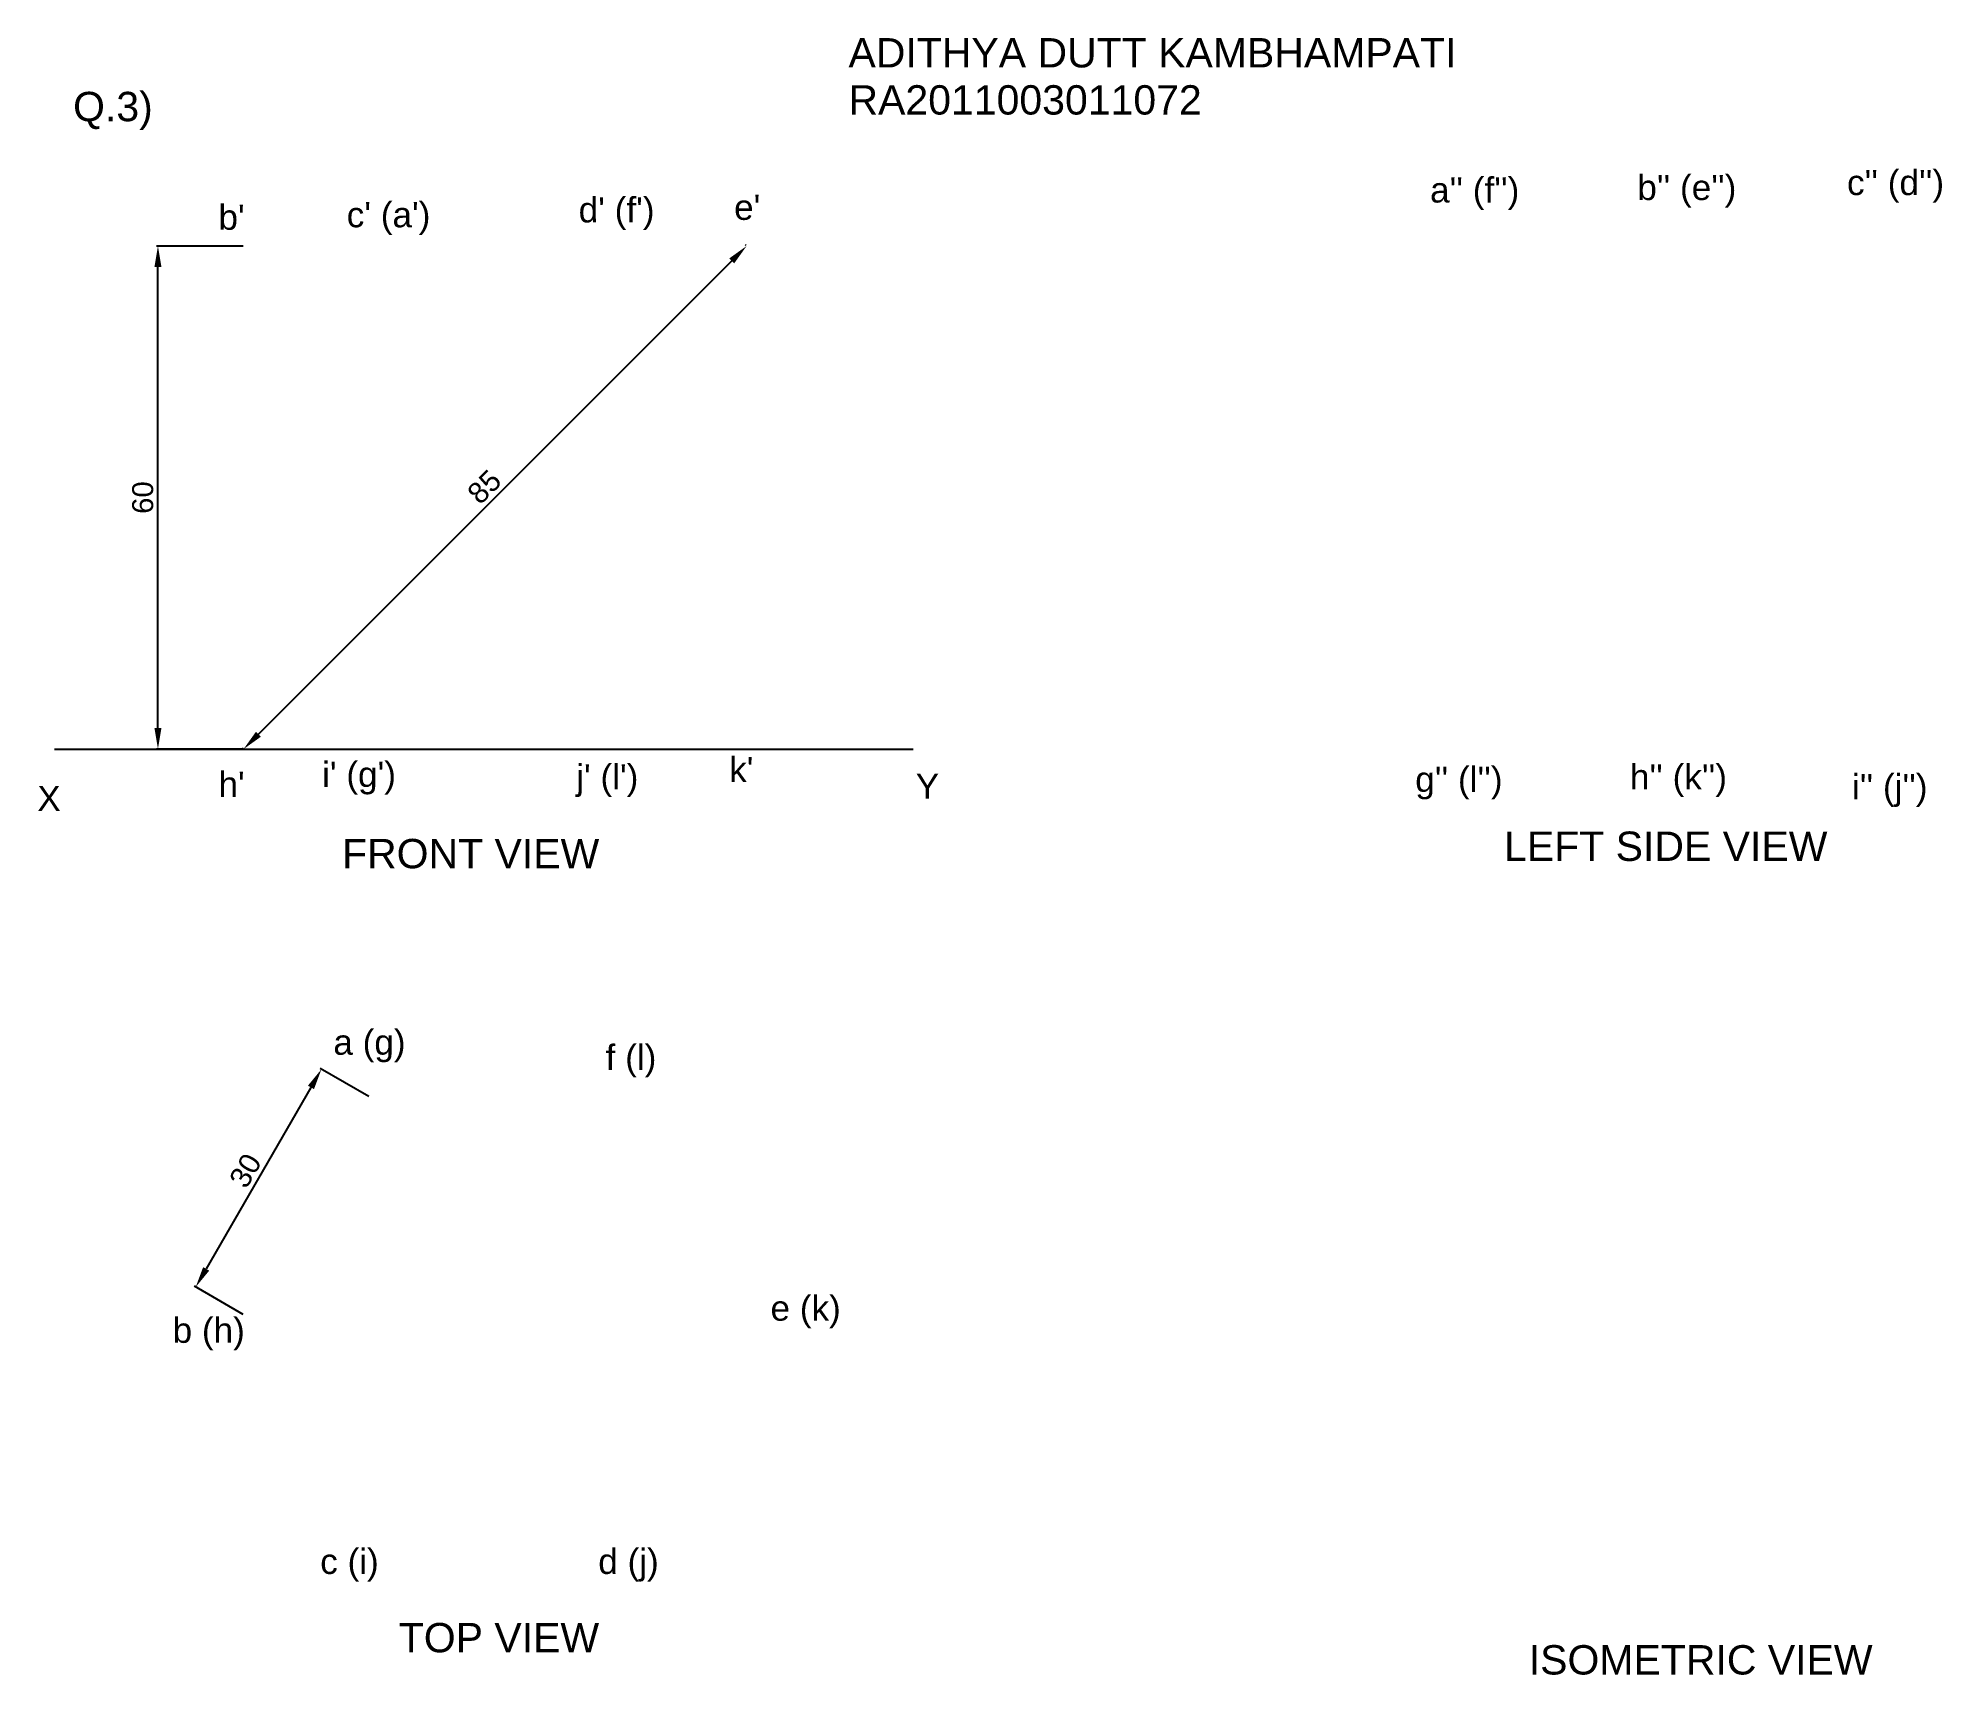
# Paper-space layout 'q3' of a CAD drawing. Header units: millimetres. Extents: x 15 to 242, y 6 to 202.
import ezdxf

# ---------------------------------------------------------------- set-up
doc = ezdxf.new("R2010")
doc.units = ezdxf.units.MM
doc.header["$MEASUREMENT"] = 0
doc.header["$PDMODE"] = 33
doc.header["$PDSIZE"] = 5
doc.styles.get("Standard").update_dxf_attribs({"font": 'arial.ttf'})
doc.dimstyles.new('', dxfattribs={"dimtxt": 2.5, "dimasz": 2.5, "dimexe": 0.18, "dimexo": 0.0625, "dimgap": 0.53, "dimtad": 1, "dimdec": 0, "dimdsep": 46, "dimtxsty": 'Standard', "dimcen": 2.5, "dimadec": 0, "dimazin": 0, "dimtfac": 1, "dimtdec": 0, "dimtmove": 0, "dimatfit": 3, "dimfxl": 1, "dimtolj": 1, "dimtzin": 0, "dimarcsym": 0})

# ---------------------------------------------------------------- blocks, each defined once
blk = doc.blocks.new('*D13')
at = {"color": 0, "linetype": 'ByBlock', "lineweight": -2, "transparency": 16777216}
for p, q in [((38.94907965034305, 176.8776225616849), (28.62050054340134, 176.8776225616849)), ((28.80050054340136, 119.3776225616848), (28.80050054340134, 174.3776225616849)), ((38.94907965034305, 116.8776225616849), (28.62050054340136, 116.8776225616848))]:
    blk.add_line(p, q, dxfattribs=at)
at = {"color": 0, "transparency": 16777216}
for points in [[(28.38383387673467, 174.3776225616849), (29.21716721006801, 174.3776225616849), (28.80050054340134, 176.8776225616849)], [(28.38383387673469, 119.3776225616848), (29.21716721006802, 119.3776225616848), (28.80050054340136, 116.8776225616848)]]:
    blk.add_solid(points, dxfattribs=at)
at = {"layer": 'Defpoints', "color": 0, "transparency": 16777216}
for p in [(28.80050054340134, 176.8776225616849), (39.01157965034305, 176.8776225616849), (39.01157965034305, 116.8776225616849)]:
    blk.add_point(p, dxfattribs=at)
at = {"color": 0, "transparency": 16777216, "insert": (26.99406807409715, 146.8776225616848), "char_height": 2.5, "attachment_point": 5, "rotation": 90}
blk.add_mtext('\\A1;60', dxfattribs=at)
blk = doc.blocks.new('*D14')
at = {"color": 0, "linetype": 'ByBlock', "lineweight": -2, "transparency": 16777216}
for p, q in [((53.95745306260856, 75.42783772661824), (48.1453758510006, 78.78344206929097)), ((47.0512604236818, 76.52837855982987), (34.5512604236818, 54.87774346521878)), ((38.95745306260855, 49.44707561308496), (33.14537585100061, 52.80267995575768))]:
    blk.add_line(p, q, dxfattribs=at)
at = {"color": 0, "transparency": 16777216}
for points in [[(46.69041650543829, 76.7367118931632), (47.41210434192532, 76.32004522649655), (48.3012604236818, 78.69344206929097)], [(34.19041650543828, 55.08607679855211), (34.91210434192531, 54.66941013188545), (33.3012604236818, 52.71267995575768)]]:
    blk.add_solid(points, dxfattribs=at)
at = {"layer": 'Defpoints', "color": 0, "transparency": 16777216}
for p in [(54.01157965034508, 75.39658772661824), (33.3012604236818, 52.71267995575768), (39.01157965034508, 49.41582561308496)]:
    blk.add_point(p, dxfattribs=at)
at = {"color": 0, "transparency": 16777216, "insert": (39.23610558956256, 66.6067035773265), "char_height": 2.5, "attachment_point": 5, "rotation": 60.000000000000135}
blk.add_mtext('\\A1;30', dxfattribs=at)
blk = doc.blocks.new('*D15')
at = {"color": 0, "linetype": 'ByBlock', "lineweight": -2, "transparency": 16777216}
for p, q in [((40.77934660330942, 118.6453895146512), (97.2438126973767, 175.1098556087184)), ((98.9673854765189, 176.921816735509), (98.88430042972948, 177.0049017822984)), ((38.96738547651888, 116.921816735509), (38.88430042972944, 117.0049017822984))]:
    blk.add_line(p, q, dxfattribs=at)
at = {"color": 0, "transparency": 16777216}
for points in [[(96.9491848718823, 175.4044834342128), (97.5384405228711, 174.815227783224), (99.01157965034305, 176.8776225616848)], [(40.48471877781503, 118.9400173401456), (41.07397442880382, 118.3507616891568), (39.01157965034305, 116.8776225616848)]]:
    blk.add_solid(points, dxfattribs=at)
at = {"layer": 'Defpoints', "color": 0, "transparency": 16777216}
for p in [(99.01157965034305, 176.8776225616848), (99.01157965034305, 176.8776225616848), (39.01157965034304, 116.8776225616848)]:
    blk.add_point(p, dxfattribs=at)
at = {"color": 0, "transparency": 16777216, "insert": (67.7342390015425, 148.1549632104854), "char_height": 2.5, "attachment_point": 5, "rotation": 45}
blk.add_mtext('\\A1;85', dxfattribs=at)

psp = doc.layouts.new('q3')

# ---------------------------------------------------------------- linework, layer by layer
psp.add_line((16.46233766817591, 116.8776225616848), (118.8945986167787, 116.8776225616848))

# ---------------------------------------------------------------- texts
for s, height, p in [('ADITHYA DUTT KAMBHAMPATI', 3.5, (111.1685938080775, 198.1801822927199)), ('Q.3)', 3.5, (18.67491558640063, 191.7662903426616)), ('RA2011003011072', 3.5, (111.1685938080775, 192.5577402736203)), ("a'' (f'')", 3, (180.5404323357977, 182.0697672452997)), ("b'' (e'')", 3, (205.2615461011346, 182.363831015962)), ("c'' (d'')", 3, (230.2769586074335, 182.9519596209605)), ("b'", 3, (36.01681828938513, 178.8189101595968)), ("c' (a')", 3, (51.32036583576269, 179.1129739302593)), ("d' (f')", 3, (78.98446961399054, 179.7011025352577)), ("e'", 3, (97.52530461258402, 179.9951668377569)), ("k'", 3, (96.93670713066058, 112.9485367144721)), ("h'", 3, (36.01681828938513, 111.1841514313136)), ("i' (g')", 3, (48.37737582287195, 112.3604081094736)), ("j' (l')", 3, (78.69017087302882, 112.0663438069744)), ('Y', 3, (119.1881007561212, 110.960528921447)), ("g'' (l'')", 3, (178.7746385883906, 111.7708440767794)), ("h'' (k'')", 3, (204.3786485766127, 112.0649083792786)), ("i'' (j'')", 3, (230.8655573909937, 110.8886517011185)), ('X', 3, (14.40782269277724, 109.4941892715515)), ('LEFT SIDE VIEW', 3.5, (189.3694010728334, 103.5418434344984)), ('FRONT VIEW', 3.5, (50.75458344073309, 102.6644588640878)), ('a (g)', 3, (49.72355155809853, 80.42113272288755)), ('f (l)', 3, (82.20344434042431, 78.61803369825748)), ('e (k)', 3, (101.868090279658, 48.70469696920196)), ('b (h)', 3, (30.54706000629085, 46.06528474845095)), ('c (i)', 3, (48.15719097012561, 18.49809209743256)), ('d (j)', 3, (81.32293792239625, 18.49809209743256)), ('TOP VIEW', 3.5, (57.52345968939971, 9.152053748120807)), ('ISOMETRIC VIEW', 3.5, (192.3123910857244, 6.50547608930151))]:
    psp.add_text(s, height=height).set_placement(p)

# ---------------------------------------------------------------- dimensions: what is measured, and where the dimension line sits
dim = psp.add_linear_dim(base=(28.80050054340134, 176.8776225616849), p1=(39.01157965034304, 116.8776225616848), p2=(39.01157965034304, 176.8776225616848), angle=90, dimstyle='', override={"dimlfac": -1})
dim.commit()
dim.dimension.update_dxf_attribs({"geometry": '*D13', "text_midpoint": (26.99406807409715, 146.8776225616848)})
at = {"color": 1}
dim = psp.add_aligned_dim(p1=(39.01157965034304, 116.8776225616848), p2=(99.01157965034304, 176.8776225616848), distance=-1.0718497851281238e-14, dimstyle='', override={"dimlfac": -1}, dxfattribs=at)
dim.commit()
dim.dimension.update_dxf_attribs({"geometry": '*D15', "text_midpoint": (67.7342390015425, 148.1549632104854)})
dim = psp.add_aligned_dim(p1=(54.01157965034508, 75.39658772661824), p2=(39.01157965034508, 49.41582561308496), distance=-6.593708685345463, dimstyle='', override={"dimlfac": -1})
dim.commit()
dim.dimension.update_dxf_attribs({"geometry": '*D14', "text_midpoint": (39.23610558956256, 66.6067035773265)})

doc.saveas('drawing.dxf')
